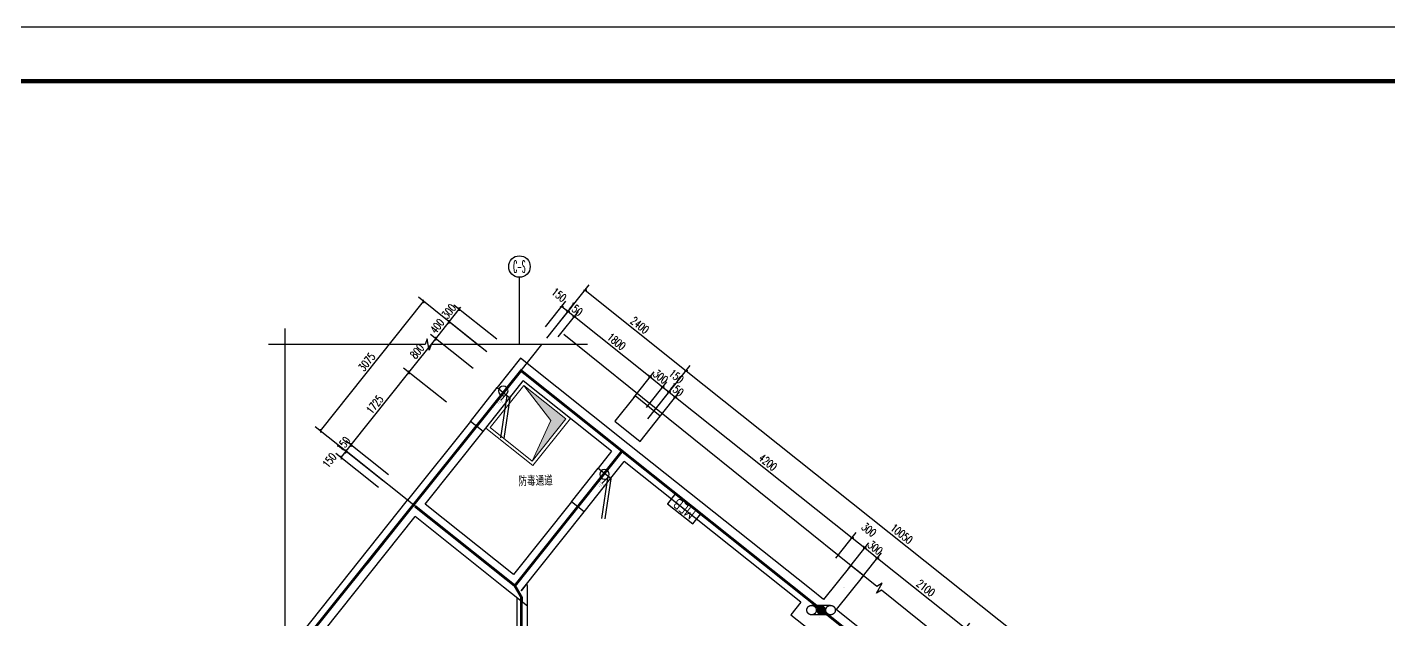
# Model space of a CAD drawing. Extents: x 1680526 to 2359975, y 920307 to 3738831.
# Drawn here: x 1815906 to 1841214, y 968698 to 979707 of the extents above; entities that cross this region are included whole.
import ezdxf
from ezdxf.enums import TextEntityAlignment as Align

# ---------------------------------------------------------------- set-up
doc = ezdxf.new("R2010")
doc.units = 0
doc.header["$LTSCALE"] = 1000
doc.linetypes.add('DASH', pattern=[0.35, 0.25, -0.1])
for name, color, linetype in [('A-COLUMN', 2, 'Continuous'), ('A-WALL', 2, 'Continuous'), ('AXIS', 3, 'Continuous'), ('AXIS_TEXT', 7, 'Continuous'), ('C-人防处理文字', 84, 'Continuous'), ('DIM_SYMB', 3, 'Continuous'), ('DOTE', 1, 'Continuous'), ('ECA_TK', 7, 'Continuous'), ('EQUIP-箱柜', 3, 'Continuous'), ('PUB_DIM', 3, 'Continuous'), ('R_人防洗消集水坑', 32, 'Continuous'), ('RF-M', 4, 'Continuous'), ('RF-QT', 5, 'Continuous'), ('tk', 7, 'Continuous'), ('WIRE-接地', 30, 'Ground'), ('桥架', 4, 'DASH')]:
    doc.layers.add(name, color=color, linetype=linetype)
doc.layers.add('RF-WZ', color=110, linetype='Continuous', lineweight=0)
doc.styles.add('8B2_02', font='tssdeng.shx', dxfattribs={"width": 0.7, "bigfont": 'TSSDCHN.shx'})
doc.styles.add('_TCH_AXIS', font='COMPLEX', dxfattribs={"bigfont": 'GBCBIG'})
doc.styles.add('_TCH_DIM_T3', font='SIMPLEX', dxfattribs={"width": 0.705882, "bigfont": 'GBCBIG'})
doc.styles.add('_TEL_DIM', font='TSSDENG', dxfattribs={"width": 0.8, "height": 3.5, "bigfont": 'TSSDCHN'})
doc.styles.add('COMPLEX', font='COMPLEX')
doc.styles.get("Standard").update_dxf_attribs({"font": 'GBENOR', "bigfont": 'GBCBIG'})
doc.styles.add('TG_LINETYPE', font='TSSDENG', dxfattribs={"width": 0.8, "height": 3, "bigfont": 'TSSDCHN'})
doc.linetypes.add('Ground', pattern='A,0.75,-0.125,[135,sr.shx,S=0.1,R=0,X=-0.15,Y=0],0.125,-0.125', length=1.125)
doc.linetypes.add('TG_接地', pattern='A,0.75,0,["/",TG_LINETYPE,S=0.05,R=-8.594367,X=-0.1,Y=-0.045],0.65,-0.13,0.13,-0.13', length=2)
doc.dimstyles.new('_TCH_ARCH&&50', dxfattribs={"dimtxt": 148.75, "dimasz": 50, "dimexe": 125, "dimexo": 150, "dimgap": 50, "dimtad": 1, "dimdec": 0, "dimzin": 0, "dimdsep": 46, "dimtxsty": '_TCH_DIM_T3', "dimblk": 'ARCHTICK', "dimcen": 0.09, "dimclrt": 7, "dimazin": 2, "dimtfac": 1, "dimtdec": 0, "dimtix": 1, "dimtmove": 2, "dimatfit": 3, "dimfxl": 0, "dimtolj": 1, "dimtzin": 0, "dimarcsym": 0})

# ---------------------------------------------------------------- blocks, each defined once
blk = doc.blocks.new('10B_A1E图框')
at = {"layer": 'ECA_TK'}
blk.add_lwpolyline([(0, 0), (841, 0), (841, 594), (0, 594)], close=True, dxfattribs=at)
at = {"layer": 'ECA_TK', "const_width": 0.8}
blk.add_lwpolyline([(831, 10), (831, 584), (18, 584), (18, 10)], close=True, dxfattribs=at)
blk = doc.blocks.new('洗消污水集水坑')
at = {"layer": 'R_人防洗消集水坑', "lineweight": 15}
h = blk.add_hatch(color=256, dxfattribs=at)
h.dxf.hatch_style = 1
h.paths.add_polyline_path([(161254, 16997), (162054, 17197), (161054, 17197), (161054, 16197)])
for points in [[(162114, 17257), (160994, 17257), (160994, 16137), (162114, 16137)], [(162054, 17197), (161054, 17197), (161054, 16197), (162054, 16197)]]:
    blk.add_lwpolyline(points, close=True, dxfattribs=at)
blk.add_lwpolyline([(161054, 16197), (161254, 16997), (162054, 17197)], dxfattribs=at)
blk = doc.blocks.new('321')
at = {"color": 2}
blk.add_line((48, -172), (-62, -62), dxfattribs=at)
blk.add_lwpolyline([(62, 62, 0, 0, 0), (338, 338, 44.1, 0, 0), (456, 456, 0, 0, 0)], format="xyseb", dxfattribs=at)
at = {"color": 2, "const_width": 4.41}
for points in [[(89, -131), (6, -214)], [(100, -170), (45, -224)], [(111, -209), (85, -235)]]:
    blk.add_lwpolyline(points, dxfattribs=at)
at = {"color": 2}
blk.add_circle((0, 0), 88.2, dxfattribs=at)
blk = doc.blocks.new('dzjc')
at = {"layer": '桥架', "color": 2, "ltscale": 3}
for p, q in [((140, 140), (-140, 140)), ((140, 0), (-140, 0)), ((3, 69), (-47, 20))]:
    blk.add_line(p, q, dxfattribs=at)
blk.add_lwpolyline([(28, 94, 0, 0, 0), (246, 313, 35, 0, 0), (340, 406, 0, 0, 0)], format="xyseb", dxfattribs=at)
at = {"layer": '桥架', "color": 2, "ltscale": 3, "const_width": 70}
blk.add_lwpolyline([(-22, 44, 1), (28, 94, 1)], format="xyb", close=True, dxfattribs=at)
at = {"layer": '桥架', "color": 2, "ltscale": 3}
for centre in [(-140, 70), (140, 70)]:
    blk.add_circle(centre, 70, dxfattribs=at)
blk = doc.blocks.new('$equip$00002700')
for p, q in [((-0.75, 0.6), (-0.75, 0)), ((0.75, 0.6), (-0.75, 0.6)), ((-0.75, 0), (0.75, 0)), ((0.75, 0), (0.75, 0.6))]:
    blk.add_line(p, q)
at = {"const_width": 0.04}
blk.add_lwpolyline([(-0.75, 0.6), (-0.75, 0), (0.75, 0), (0.75, 0.6), (-0.75, 0.6), (-0.75, 0)], dxfattribs=at)
for p in [(-0.75, 0.3), (0, 0.6), (0, 0), (0.75, 0.3)]:
    blk.add_point(p)
at = {"color": 7}
blk.add_attdef('$TEXT$', text='', height=0.5, dxfattribs=at).set_placement((0, 0.3), align=Align.MIDDLE_CENTER)
at = {"color": 7, "style": '_TEL_DIM', "flags": 1}
for tag in ['A', 'REMARK']:
    blk.add_attdef(tag, text='', height=0.00002, dxfattribs=at).set_placement((0, 0), align=Align.MIDDLE_CENTER)
blk = doc.blocks.new('_ArchTick')
at = {"color": 0, "linetype": 'ByBlock', "const_width": 0.4}
blk.add_lwpolyline([(-0.5, -0.5), (0.5, 0.5)], dxfattribs=at)
blk = doc.blocks.new('*D131')
at = {"layer": 'Defpoints', "color": 0}
for p in [(1831313, 969349), (1833351, 968537), (1832956, 968041)]:
    blk.add_point(p, dxfattribs=at)
at = {"layer": 'PUB_DIM', "color": 0, "lineweight": -2}
for p, q in [((1831407, 969466), (1831786, 969943)), ((1831708, 969845), (1833351, 968537)), ((1833050, 968158), (1833429, 968634))]:
    blk.add_line(p, q, dxfattribs=at)
at = {"layer": 'PUB_DIM', "color": 0, "lineweight": -2, "xscale": 50, "yscale": 50, "zscale": 50}
for p, rotation in [((1831708, 969845), 141.467412975683), ((1833351, 968537), 321.467412975683)]:
    blk.add_blockref('_ArchTick', p, dxfattribs=dict(at, rotation=rotation))
at = {"layer": 'PUB_DIM', "color": 7, "insert": (1832607, 969288), "char_height": 148.8, "attachment_point": 5, "rotation": 321.4674, "style": '_TCH_DIM_T3'}
blk.add_mtext('\\A1;2100', dxfattribs=at)
blk = doc.blocks.new('*D132')
at = {"layer": 'Defpoints', "color": 0}
for p in [(1831708, 969845), (1831079, 969536), (1831313, 969349)]:
    blk.add_point(p, dxfattribs=at)
at = {"layer": 'PUB_DIM', "color": 0, "lineweight": -2}
for p, q in [((1831172, 969653), (1831552, 970129)), ((1831474, 970032), (1831435, 970063)), ((1831474, 970032), (1831708, 969845)), ((1831407, 969466), (1831786, 969943)), ((1831708, 969845), (1831747, 969814))]:
    blk.add_line(p, q, dxfattribs=at)
at = {"layer": 'PUB_DIM', "color": 0, "lineweight": -2, "xscale": 50, "yscale": 50, "zscale": 50}
for p, rotation in [((1831474, 970032), 321.4674129756986), ((1831708, 969845), 141.4674129756986)]:
    blk.add_blockref('_ArchTick', p, dxfattribs=dict(at, rotation=rotation))
at = {"layer": 'PUB_DIM', "color": 7, "insert": (1831668, 970035), "char_height": 148.8, "attachment_point": 5, "rotation": 321.4674, "style": '_TCH_DIM_T3'}
blk.add_mtext('\\A1;300', dxfattribs=at)
blk = doc.blocks.new('*D133')
at = {"layer": 'Defpoints', "color": 0}
for p in [(1831474, 970032), (1830844, 969723), (1831079, 969536)]:
    blk.add_point(p, dxfattribs=at)
at = {"layer": 'PUB_DIM', "color": 0, "lineweight": -2}
for p, q in [((1830938, 969840), (1831317, 970316)), ((1831172, 969653), (1831552, 970129)), ((1831239, 970219), (1831474, 970032))]:
    blk.add_line(p, q, dxfattribs=at)
at = {"layer": 'PUB_DIM', "color": 0, "lineweight": -2, "xscale": 50, "yscale": 50, "zscale": 50}
for p, rotation in [((1831239, 970219), 141.4674129756743), ((1831474, 970032), 321.4674129756742)]:
    blk.add_blockref('_ArchTick', p, dxfattribs=dict(at, rotation=rotation))
at = {"layer": 'PUB_DIM', "color": 7, "insert": (1831551, 970370), "char_height": 148.8, "attachment_point": 5, "rotation": 321.4674, "style": '_TCH_DIM_T3'}
blk.add_mtext('\\A1;300', dxfattribs=at)
blk = doc.blocks.new('*D134')
at = {"layer": 'Defpoints', "color": 0}
for p in [(1827559, 972339), (1831239, 970219), (1830844, 969723)]:
    blk.add_point(p, dxfattribs=at)
at = {"layer": 'PUB_DIM', "color": 0, "lineweight": -2}
for p, q in [((1827652, 972456), (1828031, 972933)), ((1827953, 972835), (1831239, 970219)), ((1830938, 969840), (1831317, 970316))]:
    blk.add_line(p, q, dxfattribs=at)
at = {"layer": 'PUB_DIM', "color": 0, "lineweight": -2, "xscale": 50, "yscale": 50, "zscale": 50}
for p, rotation in [((1827953, 972835), 141.4674129756817), ((1831239, 970219), 321.4674129756817)]:
    blk.add_blockref('_ArchTick', p, dxfattribs=dict(at, rotation=rotation))
at = {"layer": 'PUB_DIM', "color": 7, "insert": (1829674, 971624), "char_height": 148.8, "attachment_point": 5, "rotation": 321.4674, "style": '_TCH_DIM_T3'}
blk.add_mtext('\\A1;4200', dxfattribs=at)
blk = doc.blocks.new('*D135')
at = {"layer": 'Defpoints', "color": 0}
for p in [(1827953, 972835), (1827441, 972433), (1827559, 972339)]:
    blk.add_point(p, dxfattribs=at)
at = {"layer": 'PUB_DIM', "color": 0, "lineweight": -2}
for p, q in [((1827535, 972550), (1827914, 973026)), ((1827652, 972456), (1828031, 972933)), ((1827836, 972928), (1827797, 972960)), ((1827836, 972928), (1827953, 972835)), ((1827953, 972835), (1827993, 972804))]:
    blk.add_line(p, q, dxfattribs=at)
at = {"layer": 'PUB_DIM', "color": 0, "lineweight": -2, "xscale": 50, "yscale": 50, "zscale": 50}
for p, rotation in [((1827836, 972928), 321.46741297568), ((1827953, 972835), 141.46741297568)]:
    blk.add_blockref('_ArchTick', p, dxfattribs=dict(at, rotation=rotation))
at = {"layer": 'PUB_DIM', "color": 7, "insert": (1827972, 972979), "char_height": 148.8, "attachment_point": 5, "rotation": 321.4674, "style": '_TCH_DIM_T3'}
blk.add_mtext('\\A1;150', dxfattribs=at)
blk = doc.blocks.new('*D136')
at = {"layer": 'Defpoints', "color": 0}
for p in [(1827836, 972928), (1827324, 972526), (1827441, 972433)]:
    blk.add_point(p, dxfattribs=at)
at = {"layer": 'PUB_DIM', "color": 0, "lineweight": -2}
for p, q in [((1827417, 972643), (1827797, 973120)), ((1827535, 972550), (1827914, 973026)), ((1827719, 973022), (1827836, 972928))]:
    blk.add_line(p, q, dxfattribs=at)
at = {"layer": 'PUB_DIM', "color": 0, "lineweight": -2, "xscale": 50, "yscale": 50, "zscale": 50}
for p, rotation in [((1827719, 973022), 141.4674129757051), ((1827836, 972928), 321.4674129757051)]:
    blk.add_blockref('_ArchTick', p, dxfattribs=dict(at, rotation=rotation))
at = {"layer": 'PUB_DIM', "color": 7, "insert": (1827972, 973220), "char_height": 148.8, "attachment_point": 5, "rotation": 321.4674, "style": '_TCH_DIM_T3'}
blk.add_mtext('\\A1;150', dxfattribs=at)
blk = doc.blocks.new('*D137')
at = {"layer": 'Defpoints', "color": 0}
for p in [(1827719, 973022), (1827089, 972713), (1827324, 972526)]:
    blk.add_point(p, dxfattribs=at)
at = {"layer": 'PUB_DIM', "color": 0, "lineweight": -2}
for p, q in [((1827183, 972830), (1827562, 973307)), ((1827417, 972643), (1827797, 973120)), ((1827484, 973209), (1827445, 973240)), ((1827484, 973209), (1827719, 973022)), ((1827719, 973022), (1827758, 972991))]:
    blk.add_line(p, q, dxfattribs=at)
at = {"layer": 'PUB_DIM', "color": 0, "lineweight": -2, "xscale": 50, "yscale": 50, "zscale": 50}
for p, rotation in [((1827484, 973209), 321.4674129756617), ((1827719, 973022), 141.4674129756617)]:
    blk.add_blockref('_ArchTick', p, dxfattribs=dict(at, rotation=rotation))
at = {"layer": 'PUB_DIM', "color": 7, "insert": (1827679, 973213), "char_height": 148.8, "attachment_point": 5, "rotation": 321.4674, "style": '_TCH_DIM_T3'}
blk.add_mtext('\\A1;300', dxfattribs=at)
blk = doc.blocks.new('*D138')
at = {"layer": 'Defpoints', "color": 0}
for p in [(1825681, 973834), (1827484, 973209), (1827089, 972713)]:
    blk.add_point(p, dxfattribs=at)
at = {"layer": 'PUB_DIM', "color": 0, "lineweight": -2}
for p, q in [((1825775, 973952), (1826154, 974428)), ((1826076, 974330), (1827484, 973209)), ((1827183, 972830), (1827562, 973307))]:
    blk.add_line(p, q, dxfattribs=at)
at = {"layer": 'PUB_DIM', "color": 0, "lineweight": -2, "xscale": 50, "yscale": 50, "zscale": 50}
for p, rotation in [((1826076, 974330), 141.4674129756852), ((1827484, 973209), 321.4674129756852)]:
    blk.add_blockref('_ArchTick', p, dxfattribs=dict(at, rotation=rotation))
at = {"layer": 'PUB_DIM', "color": 7, "insert": (1826858, 973867), "char_height": 148.8, "attachment_point": 5, "rotation": 321.4674, "style": '_TCH_DIM_T3'}
blk.add_mtext('\\A1;1800', dxfattribs=at)
blk = doc.blocks.new('*D139')
at = {"layer": 'Defpoints', "color": 0}
for p in [(1826076, 974330), (1825564, 973928), (1825681, 973834)]:
    blk.add_point(p, dxfattribs=at)
at = {"layer": 'PUB_DIM', "color": 0, "lineweight": -2}
for p, q in [((1825657, 974045), (1826037, 974521)), ((1825775, 973952), (1826154, 974428)), ((1825959, 974423), (1825920, 974455)), ((1825959, 974423), (1826076, 974330)), ((1826076, 974330), (1826115, 974299))]:
    blk.add_line(p, q, dxfattribs=at)
at = {"layer": 'PUB_DIM', "color": 0, "lineweight": -2, "xscale": 50, "yscale": 50, "zscale": 50}
for p, rotation in [((1825959, 974423), 321.4674129756627), ((1826076, 974330), 141.4674129756627)]:
    blk.add_blockref('_ArchTick', p, dxfattribs=dict(at, rotation=rotation))
at = {"layer": 'PUB_DIM', "color": 7, "insert": (1826095, 974474), "char_height": 148.8, "attachment_point": 5, "rotation": 321.4674, "style": '_TCH_DIM_T3'}
blk.add_mtext('\\A1;150', dxfattribs=at)
blk = doc.blocks.new('*D140')
at = {"layer": 'Defpoints', "color": 0}
for p in [(1825959, 974423), (1825447, 974021), (1825564, 973928)]:
    blk.add_point(p, dxfattribs=at)
at = {"layer": 'PUB_DIM', "color": 0, "lineweight": -2}
for p, q in [((1825540, 974138), (1825919, 974615)), ((1825657, 974045), (1826037, 974521)), ((1825841, 974517), (1825959, 974423))]:
    blk.add_line(p, q, dxfattribs=at)
at = {"layer": 'PUB_DIM', "color": 0, "lineweight": -2, "xscale": 50, "yscale": 50, "zscale": 50}
for p, rotation in [((1825841, 974517), 141.4674129756833), ((1825959, 974423), 321.4674129756833)]:
    blk.add_blockref('_ArchTick', p, dxfattribs=dict(at, rotation=rotation))
at = {"layer": 'PUB_DIM', "color": 7, "insert": (1825790, 974734), "char_height": 148.8, "attachment_point": 5, "rotation": 321.4674, "style": '_TCH_DIM_T3'}
blk.add_mtext('\\A1;150', dxfattribs=at)
blk = doc.blocks.new('*D142')
at = {"layer": 'Defpoints', "color": 0}
for p in [(1827348, 972315), (1836015, 967066), (1835209, 966054)]:
    blk.add_point(p, dxfattribs=at)
at = {"layer": 'PUB_DIM', "color": 0, "lineweight": -2}
for p, q in [((1827441, 972433), (1828231, 973424)), ((1828153, 973326), (1836015, 967066)), ((1835303, 966172), (1836093, 967164))]:
    blk.add_line(p, q, dxfattribs=at)
at = {"layer": 'PUB_DIM', "color": 0, "lineweight": -2, "xscale": 50, "yscale": 50, "zscale": 50}
for p, rotation in [((1828153, 973326), 141.4674129756817), ((1836015, 967066), 321.4674129756817)]:
    blk.add_blockref('_ArchTick', p, dxfattribs=dict(at, rotation=rotation))
at = {"layer": 'PUB_DIM', "color": 7, "insert": (1832161, 970293), "char_height": 148.8, "attachment_point": 5, "rotation": 321.4674, "style": '_TCH_DIM_T3'}
blk.add_mtext('\\A1;10050', dxfattribs=at)
blk = doc.blocks.new('*D143')
at = {"layer": 'Defpoints', "color": 0}
for p in [(1825470, 973810), (1828153, 973326), (1827348, 972315)]:
    blk.add_point(p, dxfattribs=at)
at = {"layer": 'PUB_DIM', "color": 0, "lineweight": -2}
for p, q in [((1825564, 973928), (1826354, 974919)), ((1826276, 974822), (1828153, 973326)), ((1827441, 972433), (1828231, 973424))]:
    blk.add_line(p, q, dxfattribs=at)
at = {"layer": 'PUB_DIM', "color": 0, "lineweight": -2, "xscale": 50, "yscale": 50, "zscale": 50}
for p, rotation in [((1826276, 974822), 141.4674129756834), ((1828153, 973326), 321.4674129756834)]:
    blk.add_blockref('_ArchTick', p, dxfattribs=dict(at, rotation=rotation))
at = {"layer": 'PUB_DIM', "color": 7, "insert": (1827292, 974171), "char_height": 148.8, "attachment_point": 5, "rotation": 321.4674, "style": '_TCH_DIM_T3'}
blk.add_mtext('\\A1;2400', dxfattribs=at)
blk = doc.blocks.new('*D161')
at = {"layer": 'Defpoints', "color": 0}
for p in [(1823935, 974468), (1824564, 973584), (1824751, 973818)]:
    blk.add_point(p, dxfattribs=at)
at = {"layer": 'PUB_DIM', "color": 0, "lineweight": -2}
for p, q in [((1823748, 974233), (1823935, 974468)), ((1824633, 973912), (1823837, 974546)), ((1823935, 974468), (1823966, 974507)), ((1824447, 973677), (1823650, 974311)), ((1823748, 974233), (1823717, 974194))]:
    blk.add_line(p, q, dxfattribs=at)
at = {"layer": 'PUB_DIM', "color": 0, "lineweight": -2, "xscale": 50, "yscale": 50, "zscale": 50}
for p, rotation in [((1823935, 974468), 231.4674129757898), ((1823748, 974233), 51.46741297578988)]:
    blk.add_blockref('_ArchTick', p, dxfattribs=dict(at, rotation=rotation))
at = {"layer": 'PUB_DIM', "color": 7, "insert": (1823744, 974428), "char_height": 148.8, "attachment_point": 5, "rotation": 51.4674, "style": '_TCH_DIM_T3'}
blk.add_mtext('\\A1;300', dxfattribs=at)
blk = doc.blocks.new('*D162')
at = {"layer": 'Defpoints', "color": 0}
for p in [(1823748, 974233), (1824564, 973584), (1824315, 973271)]:
    blk.add_point(p, dxfattribs=at)
at = {"layer": 'PUB_DIM', "color": 0, "lineweight": -2}
for p, q in [((1823499, 973920), (1823748, 974233)), ((1824447, 973677), (1823650, 974311)), ((1824197, 973364), (1823401, 973998))]:
    blk.add_line(p, q, dxfattribs=at)
at = {"layer": 'PUB_DIM', "color": 0, "lineweight": -2, "xscale": 50, "yscale": 50, "zscale": 50}
for p, rotation in [((1823748, 974233), 51.46741297582399), ((1823499, 973920), 231.467412975824)]:
    blk.add_blockref('_ArchTick', p, dxfattribs=dict(at, rotation=rotation))
at = {"layer": 'PUB_DIM', "color": 7, "insert": (1823526, 974154), "char_height": 148.8, "attachment_point": 5, "rotation": 51.4674, "style": '_TCH_DIM_T3'}
blk.add_mtext('\\A1;400', dxfattribs=at)
blk = doc.blocks.new('*D163')
at = {"layer": 'Defpoints', "color": 0}
for p in [(1823499, 973920), (1824315, 973271), (1823816, 972645)]:
    blk.add_point(p, dxfattribs=at)
at = {"layer": 'PUB_DIM', "color": 0, "lineweight": -2}
for p, q in [((1823001, 973294), (1823499, 973920)), ((1824197, 973364), (1823401, 973998)), ((1823699, 972738), (1822903, 973372))]:
    blk.add_line(p, q, dxfattribs=at)
at = {"layer": 'PUB_DIM', "color": 0, "lineweight": -2, "xscale": 50, "yscale": 50, "zscale": 50}
for p, rotation in [((1823499, 973920), 51.46741297580646), ((1823001, 973294), 231.4674129758065)]:
    blk.add_blockref('_ArchTick', p, dxfattribs=dict(at, rotation=rotation))
at = {"layer": 'PUB_DIM', "color": 7, "insert": (1823153, 973685), "char_height": 148.8, "attachment_point": 5, "rotation": 51.4674, "style": '_TCH_DIM_T3'}
blk.add_mtext('\\A1;800', dxfattribs=at)
blk = doc.blocks.new('*D164')
at = {"layer": 'Defpoints', "color": 0}
for p in [(1823001, 973294), (1823816, 972645), (1822742, 971295)]:
    blk.add_point(p, dxfattribs=at)
at = {"layer": 'PUB_DIM', "color": 0, "lineweight": -2}
for p, q in [((1823699, 972738), (1822903, 973372)), ((1821926, 971945), (1823001, 973294)), ((1822624, 971389), (1821828, 972023))]:
    blk.add_line(p, q, dxfattribs=at)
at = {"layer": 'PUB_DIM', "color": 0, "lineweight": -2, "xscale": 50, "yscale": 50, "zscale": 50}
for p, rotation in [((1823001, 973294), 51.46741297580851), ((1821926, 971945), 231.4674129758085)]:
    blk.add_blockref('_ArchTick', p, dxfattribs=dict(at, rotation=rotation))
at = {"layer": 'PUB_DIM', "color": 7, "insert": (1822366, 972697), "char_height": 148.8, "attachment_point": 5, "rotation": 51.4674, "style": '_TCH_DIM_T3'}
blk.add_mtext('\\A1;1725', dxfattribs=at)
blk = doc.blocks.new('*D165')
at = {"layer": 'Defpoints', "color": 0}
for p in [(1821926, 971945), (1822648, 971178), (1822742, 971295)]:
    blk.add_point(p, dxfattribs=at)
at = {"layer": 'PUB_DIM', "color": 0, "lineweight": -2}
for p, q in [((1822531, 971272), (1821735, 971906)), ((1821833, 971828), (1821802, 971789)), ((1822624, 971389), (1821828, 972023)), ((1821833, 971828), (1821926, 971945)), ((1821926, 971945), (1821957, 971984))]:
    blk.add_line(p, q, dxfattribs=at)
at = {"layer": 'PUB_DIM', "color": 0, "lineweight": -2, "xscale": 50, "yscale": 50, "zscale": 50}
for p, rotation in [((1821833, 971828), 51.4674129758799), ((1821926, 971945), 231.4674129758799)]:
    blk.add_blockref('_ArchTick', p, dxfattribs=dict(at, rotation=rotation))
at = {"layer": 'PUB_DIM', "color": 7, "insert": (1821782, 971964), "char_height": 148.8, "attachment_point": 5, "rotation": 51.4674, "style": '_TCH_DIM_T3'}
blk.add_mtext('\\A1;150', dxfattribs=at)
blk = doc.blocks.new('*D166')
at = {"layer": 'Defpoints', "color": 0}
for p in [(1821833, 971828), (1822555, 971061), (1822648, 971178)]:
    blk.add_point(p, dxfattribs=at)
at = {"layer": 'PUB_DIM', "color": 0, "lineweight": -2}
for p, q in [((1822531, 971272), (1821735, 971906)), ((1821739, 971710), (1821833, 971828)), ((1822438, 971154), (1821641, 971788))]:
    blk.add_line(p, q, dxfattribs=at)
at = {"layer": 'PUB_DIM', "color": 0, "lineweight": -2, "xscale": 50, "yscale": 50, "zscale": 50}
for p, rotation in [((1821833, 971828), 51.46741297578171), ((1821739, 971710), 231.4674129757817)]:
    blk.add_blockref('_ArchTick', p, dxfattribs=dict(at, rotation=rotation))
at = {"layer": 'PUB_DIM', "color": 7, "insert": (1821523, 971659), "char_height": 148.8, "attachment_point": 5, "rotation": 51.4674, "style": '_TCH_DIM_T3'}
blk.add_mtext('\\A1;150', dxfattribs=at)
blk = doc.blocks.new('*D167')
at = {"layer": 'Defpoints', "color": 0}
for p in [(1823273, 974611), (1824437, 973685), (1822522, 971279)]:
    blk.add_point(p, dxfattribs=at)
at = {"layer": 'PUB_DIM', "color": 0, "lineweight": -2}
for p, q in [((1821358, 972206), (1823273, 974611)), ((1824320, 973778), (1823176, 974689)), ((1822404, 971373), (1821260, 972284))]:
    blk.add_line(p, q, dxfattribs=at)
at = {"layer": 'PUB_DIM', "color": 0, "lineweight": -2, "xscale": 50, "yscale": 50, "zscale": 50}
for p, rotation in [((1823273, 974611), 51.4674129756617), ((1821358, 972206), 231.4674129756617)]:
    blk.add_blockref('_ArchTick', p, dxfattribs=dict(at, rotation=rotation))
at = {"layer": 'PUB_DIM', "color": 7, "insert": (1822218, 973486), "char_height": 148.8, "attachment_point": 5, "rotation": 51.4674, "style": '_TCH_DIM_T3'}
blk.add_mtext('\\A1;3075', dxfattribs=at)
blk = doc.blocks.new('$DorLib2D$00000179')
at = {"color": 0}
for p, q in [((-0.54, 0.169), (0.326, 0.669)), ((-0.5, 0.1), (0.366, 0.6))]:
    blk.add_line(p, q, dxfattribs=at)
blk = doc.blocks.new('_AXISO')
blk.add_circle((0, 0), 0.5)
at = {"layer": 'AXIS_TEXT', "style": 'COMPLEX', "width": 1.041667}
blk.add_attdef('A', text='', height=0.56, dxfattribs=at).set_placement((-0.25, -0.28), (0.25, -0.28), align=Align.FIT)

msp = doc.modelspace()

# ---------------------------------------------------------------- linework, layer by layer
at = {"layer": 'A-COLUMN'}
for p, q in [((1827203.2, 972856), (1826829.4, 972386.6)), ((1827672.6, 972482.2), (1827203.2, 972856)), ((1826829.4, 972386.6), (1827298.8, 972012.8)), ((1827298.8, 972012.8), (1827672.6, 972482.2)), ((1830288.4, 969024.8), (1830101.5, 968790.2)), ((1830709.7, 969072.8), (1830475.2, 969259.5)), ((1830101.5, 968790.2), (1830570.8, 968416.4)), ((1830944.6, 968885.7), (1830944.3, 968885.9))]:
    msp.add_line(p, q, dxfattribs=at)
at = {"layer": 'A-WALL'}
for p, q in [((1825005.1, 969109.5), (1825005.1, 965250.5)), ((1825205.1, 965250.5), (1825205.1, 968950.3))]:
    msp.add_line(p, q, dxfattribs=at)
at = {"layer": 'AXIS'}
msp.add_line((1825055.1, 973810.3), (1825055.1, 975060.3), dxfattribs=at)
at = {"layer": 'DIM_SYMB'}
for points in [[(1820691.7, 974110.3), (1820691.7, 965763.9), (1820796.7, 965725.7), (1820586.7, 965688.7), (1820691.7, 965651.4), (1820691.7, 957305)], [(1826320.8, 973810.3), (1823412.5, 973810.3), (1823374.3, 973705.3), (1823337.3, 973915.3), (1823300, 973810.3), (1820391.7, 973810.3)], [(1837603.5, 964565.9), (1831787, 969246.9), (1831691.4, 969189), (1831794.2, 969375.9), (1831699.3, 969317.4), (1825882.9, 973998.4)]]:
    msp.add_lwpolyline(points, dxfattribs=at)
at = {"layer": 'DOTE'}
for p, q in [((1822221.8, 969730.9), (1825470.4, 973810.3)), ((1824970, 969329.3), (1821832.6, 971827.7))]:
    msp.add_line(p, q, dxfattribs=at)
at = {"layer": 'RF-M'}
for p, q in [((1824143.3, 972384.5), (1824641.6, 973010.3)), ((1824377.9, 972197.7), (1824876.3, 972823.5)), ((1826020.7, 970889.4), (1826519, 971515.2)), ((1826255.3, 970702.6), (1826753.7, 971328.4))]:
    msp.add_line(p, q, dxfattribs=at)
at = {"layer": 'RF-QT'}
for p, q in [((1825077.7, 973557.9), (1824641.6, 973010.3)), ((1827072.4, 971969.4), (1825077.7, 973557.9)), ((1824876.3, 972823.5), (1825125.5, 973136.4)), ((1826768.2, 971828.1), (1825125.5, 973136.4)), ((1824641.6, 973010.3), (1824876.3, 972823.5)), ((1824143.3, 972384.5), (1822975.2, 970917.8)), ((1824377.9, 972197.7), (1824143.3, 972384.5)), ((1823303.3, 970848.3), (1824377.9, 972197.7)), ((1826768.2, 971828.1), (1826519, 971515.2)), ((1830475.2, 969259.5), (1827072.4, 971969.4)), ((1826753.7, 971328.4), (1827002.9, 971641.3)), ((1830288.4, 969024.8), (1827002.9, 971641.3)), ((1826519, 971515.2), (1826753.7, 971328.4)), ((1821010.3, 968450.5), (1822975.2, 970917.8)), ((1824946.1, 969540.1), (1823303.3, 970848.3)), ((1826020.7, 970889.4), (1824946.1, 969540.1)), ((1826255.3, 970702.6), (1826020.7, 970889.4)), ((1821154.9, 968150.5), (1823116.4, 970613.6)), ((1824759.2, 969305.4), (1823116.4, 970613.6)), ((1825087.3, 969235.8), (1826255.3, 970702.6)), ((1831212.8, 969707.5), (1830709.7, 969072.8)), ((1831447.9, 969521.2), (1831212.8, 969707.5)), ((1825205.1, 968950.3), (1824759.2, 969305.4)), ((1824759.2, 969305.4), (1824759.2, 969305.4)), ((1825180.7, 969353.2), (1825087.3, 969235.8)), ((1825205.1, 969333.8), (1825180.7, 969353.2)), ((1825205.1, 968950.3), (1825205.1, 969333.8)), ((1831447.9, 969521.2), (1830944.3, 968885.9)), ((1830687.1, 968803.2), (1830687.1, 968803.2)), ((1830733.8, 968861.8), (1830733.8, 968861.8)), ((1832587.3, 967577.5), (1830944.6, 968885.7)), ((1830640.4, 968744.5), (1830640.4, 968744.5))]:
    msp.add_line(p, q, dxfattribs=at)
at = {"layer": 'WIRE-接地', "linetype": 'TG_接地', "const_width": 50}
for points in [[(1836897.8, 963920.6), (1825085.8, 973327.3), (1821055.1, 968300.5), (1821055.1, 959685.1), (1833524.8, 959685.1)], [(1823116.4, 970805.3), (1824970, 969329.3), (1826963.2, 971832.2)], [(1824970, 969329.3), (1825093.5, 969114.1), (1825055.1, 959685.1)]]:
    msp.add_lwpolyline(points, dxfattribs=at)

# ---------------------------------------------------------------- block references
at = {"color": 3, "xscale": 1.260000005364418, "yscale": 1.260000005364418, "zscale": 1.260000005364418}
msp.add_blockref('dzjc', (1830661.4, 968789.2), dxfattribs=at)
at = {"layer": 'AXIS'}
ref = msp.add_blockref('_AXISO', (1825055.1, 975260.3), dxfattribs=dict(at, xscale=400, yscale=400, zscale=400))
ref.add_attrib('A', 'C-S', dxfattribs={"layer": 'AXIS_TEXT', "height": 226.27, "style": '_TCH_AXIS', "width": 0.344262}).set_placement((1824942, 975147.1), (1825168.2, 975147.1), align=Align.FIT)
at = {"layer": 'C-人防处理文字', "color": 3, "xscale": -1}
for p in [(1824754.5, 972948.8), (1826637.7, 971400)]:
    msp.add_blockref('321', p, dxfattribs=at)
at = {"layer": 'EQUIP-箱柜'}
ref = msp.add_blockref('$equip$00002700', (1828041.1, 970667), dxfattribs=dict(at, xscale=399.9999999999999, yscale=399.9999999999999, zscale=399.9999999999999, rotation=321.4674129753841))
ref.add_attrib('$TEXT$', 'MEB', dxfattribs={"layer": '0', "color": 7, "height": 200, "rotation": 141.46741}).set_placement((1828115.9, 970760.8), align=Align.MIDDLE_CENTER)
at = {"layer": 'R_人防洗消集水坑', "lineweight": 15, "rotation": 231.4674129756596}
msp.add_blockref('洗消污水集水坑', (1912795.3, 1109127.6), dxfattribs=at)
at = {"layer": 'RF-M', "lineweight": 15, "xscale": -800, "yscale": -800, "zscale": 300}
for p, rotation in [((1824509.8, 972604), 51.46741297566227), ((1826387.2, 971108.9), 51.46741297566039)]:
    msp.add_blockref('$DorLib2D$00000179', p, dxfattribs=dict(at, rotation=rotation))
at = {"layer": 'tk', "xscale": 100, "yscale": 100, "zscale": 100}
msp.add_blockref('10B_A1E图框', (1784380.5, 920307), dxfattribs=at)

# ---------------------------------------------------------------- texts
at = {"layer": 'RF-WZ', "style": '8B2_02', "width": 0.7}
msp.add_text('防毒通道', height=175, rotation=1.46741, dxfattribs=at).set_placement((1825039.1, 971178.8))

# ---------------------------------------------------------------- dimensions: what is measured, and where the dimension line sits
at = {"layer": 'PUB_DIM'}
for base, p1, p2, angle, text, picture, middle in [((1825958.8, 974423.5), (1825446.5, 974021.1), (1825563.9, 973927.6), 321.46741, '150', '*D140', (1825790.2, 974733.5)), ((1827836.2, 972928.4), (1827323.9, 972526), (1827441.3, 972432.5), 321.46741, '150', '*D136', (1827972.2, 973219.6)), ((1821832.6, 971827.7), (1822554.9, 971060.8), (1822648.3, 971178.1), 51.46741, '150', '*D166', (1821522.6, 971659.1)), ((1831473.6, 970031.6), (1830844.1, 969722.6), (1831078.7, 969535.8), 321.46741, '300', '*D133', (1831551, 970369.5))]:
    dim = msp.add_linear_dim(base=base, p1=p1, p2=p2, angle=angle, text=text, dimstyle='_TCH_ARCH&&50', dxfattribs=at)
    dim.commit()
    dim.dimension.update_dxf_attribs({"geometry": picture, "text_midpoint": middle, "dimtype": 129})
for p1, p2, distance, text, picture, middle in [((1825470.4, 973810.3), (1827347.8, 972315.2), 1292.8, '2400', '*D143', (1827292, 974171.3)), ((1822521.5, 971279.1), (1824437.1, 973684.5), 1487.7, '3075', '*D167', (1822218.3, 973486)), ((1824563.9, 973583.6), (1824750.8, 973818.2), 1042.7, '300', '*D161', (1823744.4, 974428)), ((1825563.9, 973927.6), (1825681.2, 973834.2), 633.9, '150', '*D139', (1826094.9, 974474.1)), ((1824314.7, 973270.7), (1824563.9, 973583.6), 1042.7, '400', '*D162', (1823526.4, 974154.2)), ((1825681.2, 973834.2), (1827089.3, 972712.9), 633.9, '1800', '*D138', (1826857.6, 973866.7)), ((1823816.4, 972644.9), (1824314.7, 973270.7), 1042.7, '800', '*D163', (1823152.6, 973684.8)), ((1822741.8, 971295.5), (1823816.4, 972644.9), 1042.7, '1725', '*D164', (1822366.1, 972697.2)), ((1827089.3, 972712.9), (1827323.9, 972526), 633.9, '300', '*D137', (1827679, 973212.6)), ((1827347.8, 972315.2), (1835209.5, 966054.4), 1292.8, '10050', '*D142', (1832161.5, 970293.4)), ((1827441.3, 972432.5), (1827558.6, 972339.1), 633.9, '150', '*D135', (1827972.3, 972979)), ((1827558.6, 972339.1), (1830844.1, 969722.6), 633.9, '4200', '*D134', (1829673.7, 971624)), ((1822648.3, 971178.1), (1822741.8, 971295.5), 1042.7, '150', '*D165', (1821782.1, 971963.9)), ((1831078.7, 969535.8), (1831313.4, 969348.9), 633.9, '300', '*D132', (1831668.5, 970035.5)), ((1831313.4, 969348.9), (1832956.2, 968040.7), 633.9, '2100', '*D131', (1832607.2, 969287.9))]:
    dim = msp.add_aligned_dim(p1=p1, p2=p2, distance=distance, text=text, dimstyle='_TCH_ARCH&&50', dxfattribs=at)
    dim.commit()
    dim.dimension.update_dxf_attribs({"geometry": picture, "text_midpoint": middle})

doc.saveas('drawing.dxf')
